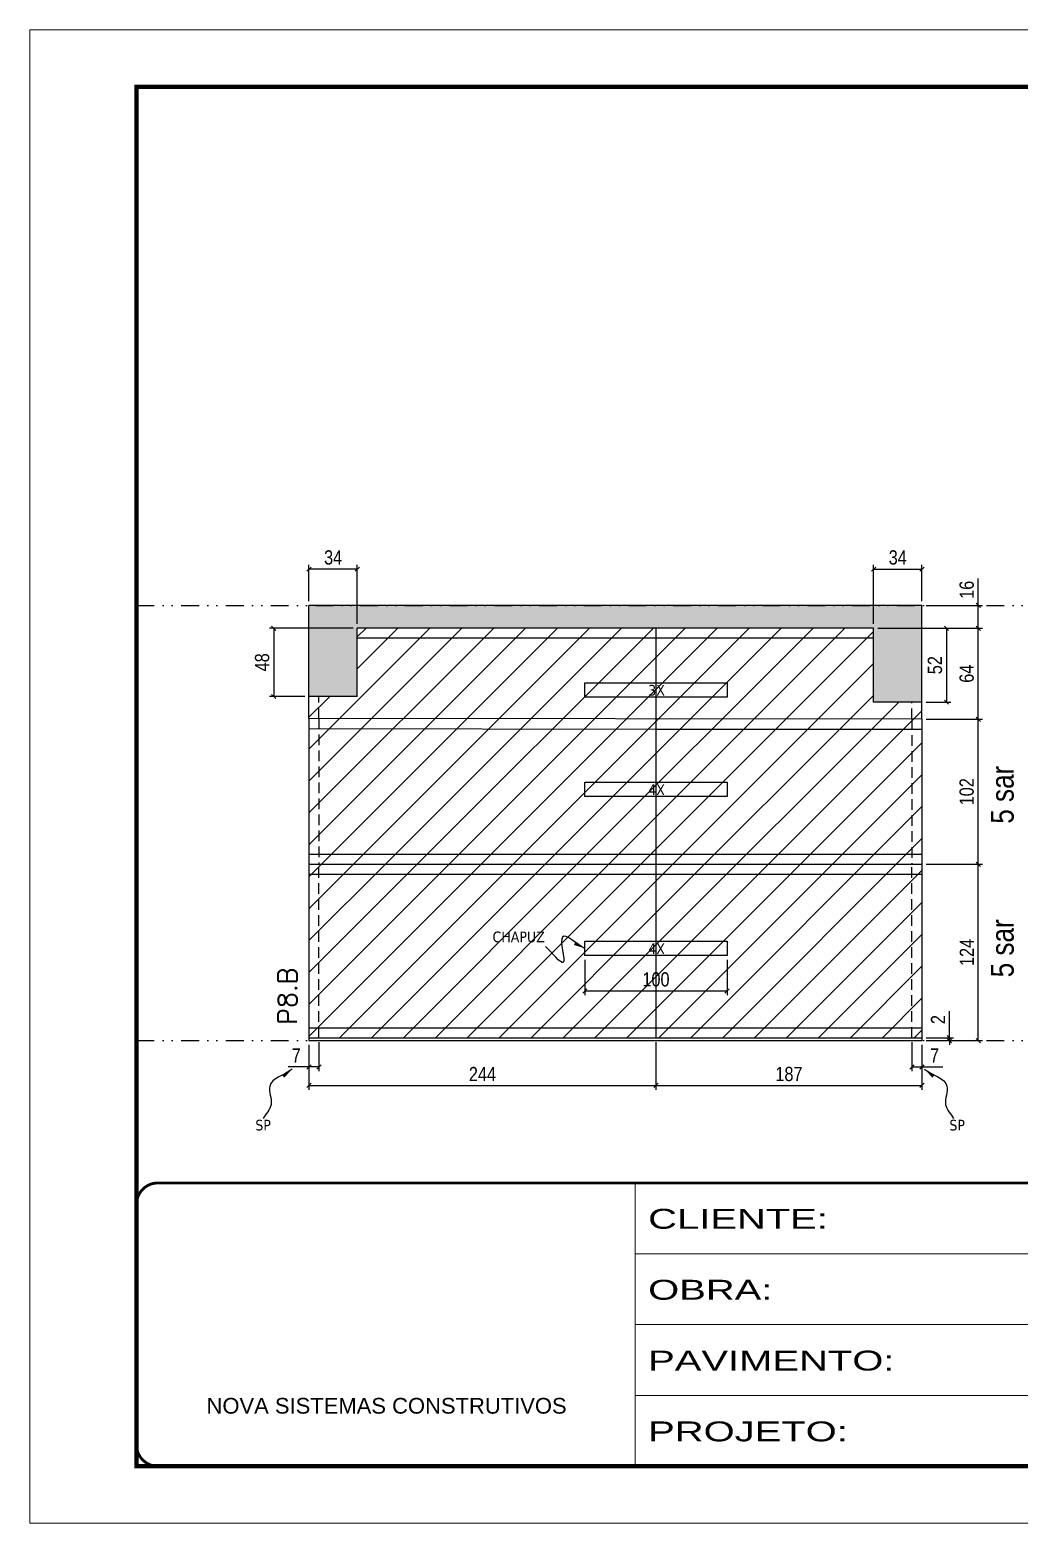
# Model space of a CAD drawing. Extents: x 14400 to 27878, y -21631 to 6985.
# Drawn here: x 16012 to 16708, y 1340 to 2390 of the extents above; entities that cross this region are included whole.
import ezdxf

# ---------------------------------------------------------------- set-up
doc = ezdxf.new("R2010")
doc.units = 0
for name, pattern in [('CONTINUO', [0]), ('DASHED', [0.75, 0.5, -0.25]), ('DIVIDE2', [0.625, 0.25, -0.125, 0, -0.125, 0, -0.125]), ('HIDDEN', [0.375, 0.25, -0.125])]:
    doc.linetypes.add(name, pattern=pattern)
for name, color, linetype in [('COTA', 241, 'Continuous'), ('NOMENCLATURA', 7, 'Continuous'), ('Nível', 160, 'Continuous'), ('Painéis', 200, 'Continuous'), ('SARR_2.2x10', 60, 'Continuous'), ('SARR_2.2x7', 40, 'Continuous'), ('Sarrafo de Pressão', 42, 'HIDDEN'), ('texto', 7, 'Continuous')]:
    doc.layers.add(name, color=color, linetype=linetype)
for name, color, linetype, lineweight in [('Folhas', 255, 'Continuous', 9), ('Hachura', 251, 'Continuous', 9), ('SARRAFO DE PRESSAO', 251, 'DASHED', 9), ('Texto Seção', 7, 'Continuous', 15)]:
    doc.layers.add(name, color=color, linetype=linetype, lineweight=lineweight)
doc.styles.add('ARIAL', font='arial.ttf')
doc.styles.add('ARIAL_NARROW', font='ARIALN.TTF', dxfattribs={"height": 0.2})
doc.styles.add('COTA TECNICA', font='techl___.ttf', dxfattribs={"height": 10})
doc.styles.add('COTA TECNICA-50', font='techl___.ttf', dxfattribs={"height": 10})
doc.styles.add('REGUA-120', font='ROMANS.shx', dxfattribs={"height": 15})
doc.styles.get("Standard").update_dxf_attribs({"font": 'arial.ttf'})
doc.styles.add('Tecnologia', font='')
doc.styles.get('Tecnologia').set_extended_font_data('Forgotten Futurist')
doc.dimstyles.new('COTA PAINEL-50', dxfattribs={"dimtxt": 10, "dimasz": 3, "dimexe": 3, "dimexo": 3, "dimgap": 3, "dimtad": 1, "dimdec": 1, "dimzin": 12, "dimdsep": 46, "dimtxsty": 'COTA TECNICA-50', "dimblk1": 'OBLIQUE', "dimblk2": 'OBLIQUE', "dimsah": 1, "dimcen": 0.9, "dimclrd": 4, "dimclre": 4, "dimclrt": 240, "dimadec": 1, "dimazin": 3, "dimtfac": 1, "dimtdec": 1, "dimtmove": 0, "dimatfit": 3, "dimfxl": 1, "dimtolj": 1, "dimtzin": 12, "dimarcsym": 0})
doc.dimstyles.new('PAINEL', dxfattribs={"dimtxt": 10, "dimasz": 3, "dimexe": 3, "dimexo": 3, "dimgap": 3, "dimtad": 1, "dimdec": 1, "dimzin": 12, "dimdsep": 46, "dimtxsty": 'COTA TECNICA', "dimblk1": 'OBLIQUE', "dimblk2": 'OBLIQUE', "dimsah": 1, "dimcen": 0.9, "dimclrd": 4, "dimclre": 4, "dimclrt": 240, "dimadec": 1, "dimazin": 3, "dimtfac": 1, "dimtdec": 1, "dimtmove": 0, "dimatfit": 3, "dimfxl": 1, "dimtolj": 1, "dimtzin": 12, "dimarcsym": 0})
doc.dimstyles.get("Standard").update_dxf_attribs({"dimtxt": 0.18, "dimasz": 0.18, "dimexe": 0.18, "dimexo": 0.0625, "dimgap": 0.09, "dimtad": 0, "dimtih": 1, "dimtoh": 1, "dimdec": 4, "dimzin": 0, "dimdsep": 46, "dimtxsty": 'Standard', "dimcen": 0.09, "dimadec": 0, "dimazin": 0, "dimtfac": 1, "dimtdec": 4, "dimtofl": 0, "dimtmove": 0, "dimatfit": 3, "dimfxl": 1, "dimtolj": 1, "dimtzin": 0, "dimarcsym": 0})

# ---------------------------------------------------------------- blocks, each defined once
blk = doc.blocks.new('9999999999')
at = {"color": 30, "linetype": 'CONTINUO'}
for p, q in [((98564.6, 34230.2), (98564.6, 34429.4)), ((98564.6, 34379.6), (99584, 34379.6)), ((98564.6, 34329.8), (99488, 34329.8)), ((98564.6, 34280), (99488, 34280))]:
    blk.add_line(p, q, dxfattribs=at)
at = {"color": 30, "linetype": 'CONTINUO', "const_width": 2}
blk.add_lwpolyline([(99584, 34230.2), (99584, 34414.4, 0.414214), (99569, 34429.4), (98229, 34429.4, 0.414214), (98214, 34414.4), (98214, 34245.2, 0.414214), (98229, 34230.2), (99584, 34230.2)], format="xyb", dxfattribs=at)
at = {"layer": 'Folhas'}
blk.add_lwpolyline([(98139, 34190.2), (99624, 34190.2), (99624, 35240.2), (98139, 35240.2)], close=True, dxfattribs=at)
at = {"layer": 'Folhas', "color": 30, "const_width": 3}
blk.add_lwpolyline([(98214, 34230.2), (99584, 34230.2), (99584, 35200.2), (98214, 35200.2)], close=True, dxfattribs=at)
at = {"color": 7, "linetype": 'Continuous', "ltscale": 5, "style": 'ARIAL'}
blk.add_text('NOVA SISTEMAS CONSTRUTIVOS', height=11.059, dxfattribs=at).set_placement((98263.2, 34267.2))
at = {"layer": 'Folhas', "color": 7, "style": 'Tecnologia', "width": 1.5}
for s, p in [('CLIENTE:', (98573.7, 34397.2)), ('OBRA:', (98573.7, 34347.3)), ('PAVIMENTO:', (98573.7, 34297.5)), ('PROJETO:', (98573.7, 34247.7))]:
    blk.add_text(s, height=14, dxfattribs=at).set_placement(p)
blk = doc.blocks.new('_Oblique')
at = {"color": 0, "linetype": 'ByBlock', "lineweight": -2}
blk.add_line((-0.5, -0.5), (0.5, 0.5), dxfattribs=at)
blk = doc.blocks.new('*D925')
at = {"layer": 'COTA', "color": 4, "lineweight": -2, "transparency": 16777216}
for p, q in [((16208.2, 1676.7), (16208.2, 1658.2)), ((16215.2, 1678.7), (16215.2, 1658.2)), ((16208.2, 1661.2), (16193.5, 1661.2)), ((16215.2, 1661.2), (16208.2, 1661.2))]:
    blk.add_line(p, q, dxfattribs=at)
at = {"layer": 'Defpoints', "color": 0, "transparency": 16777216}
for p in [(16215.2, 1681.7), (16208.2, 1679.7), (16208.2, 1661.2)]:
    blk.add_point(p, dxfattribs=at)
at = {"layer": 'COTA', "color": 4, "lineweight": -2, "transparency": 16777216, "xscale": 3, "yscale": 3, "zscale": 3, "rotation": 180}
blk.add_blockref('_Oblique', (16208.2, 1661.2), dxfattribs=at)
at = {"layer": 'COTA', "color": 4, "lineweight": -2, "transparency": 16777216, "xscale": 3, "yscale": 3, "zscale": 3}
blk.add_blockref('_Oblique', (16215.2, 1661.2), dxfattribs=at)
at = {"layer": 'COTA', "color": 240, "transparency": 16777216, "insert": (16199.3, 1669.3), "char_height": 10, "attachment_point": 5, "style": 'COTA TECNICA-50'}
blk.add_mtext('\\A1;7', dxfattribs=at)
blk = doc.blocks.new('*D926')
at = {"layer": 'COTA', "color": 4, "lineweight": -2, "transparency": 16777216}
for p, q in [((16632.2, 1678.7), (16632.2, 1658.2)), ((16639.2, 1676.7), (16639.2, 1658.2)), ((16632.2, 1661.2), (16639.2, 1661.2)), ((16639.2, 1661.2), (16653.9, 1661.2))]:
    blk.add_line(p, q, dxfattribs=at)
at = {"layer": 'Defpoints', "color": 0, "transparency": 16777216}
for p in [(16632.2, 1681.7), (16639.2, 1679.7), (16639.2, 1661.2)]:
    blk.add_point(p, dxfattribs=at)
at = {"layer": 'COTA', "color": 4, "lineweight": -2, "transparency": 16777216, "xscale": 3, "yscale": 3, "zscale": 3, "rotation": 180}
blk.add_blockref('_Oblique', (16632.2, 1661.2), dxfattribs=at)
at = {"layer": 'COTA', "color": 4, "lineweight": -2, "transparency": 16777216, "xscale": 3, "yscale": 3, "zscale": 3}
blk.add_blockref('_Oblique', (16639.2, 1661.2), dxfattribs=at)
at = {"layer": 'COTA', "color": 240, "transparency": 16777216, "insert": (16648.1, 1669.3), "char_height": 10, "attachment_point": 5, "style": 'COTA TECNICA-50'}
blk.add_mtext('\\A1;7', dxfattribs=at)
blk = doc.blocks.new('*D927')
at = {"layer": 'COTA', "color": 4, "lineweight": -2, "transparency": 16777216}
for p, q in [((16642.2, 1905.7), (16681.8, 1905.7)), ((16678.8, 1803.7), (16678.8, 1905.7)), ((16642.2, 1803.7), (16681.8, 1803.7))]:
    blk.add_line(p, q, dxfattribs=at)
at = {"layer": 'Defpoints', "color": 0, "transparency": 16777216}
for p in [(16639.2, 1905.7), (16678.8, 1905.7), (16639.2, 1803.7)]:
    blk.add_point(p, dxfattribs=at)
at = {"layer": 'COTA', "color": 4, "lineweight": -2, "transparency": 16777216, "xscale": 3, "yscale": 3, "zscale": 3}
for p, rotation in [((16678.8, 1905.7), 90), ((16678.8, 1803.7), 270)]:
    blk.add_blockref('_Oblique', p, dxfattribs=dict(at, rotation=rotation))
at = {"layer": 'COTA', "color": 240, "transparency": 16777216, "insert": (16670.7, 1854.7), "char_height": 10, "attachment_point": 5, "rotation": 90, "style": 'COTA TECNICA-50'}
blk.add_mtext('\\A1;102', dxfattribs=at)
blk = doc.blocks.new('*D928')
at = {"layer": 'COTA', "color": 4, "lineweight": -2, "transparency": 16777216}
for p, q in [((16658.5, 1681.7), (16658.5, 1700.5)), ((16642.2, 1681.7), (16661.5, 1681.7)), ((16658.5, 1679.7), (16658.5, 1681.7)), ((16642.2, 1679.7), (16661.5, 1679.7)), ((16658.5, 1679.7), (16658.5, 1676.7))]:
    blk.add_line(p, q, dxfattribs=at)
at = {"layer": 'Defpoints', "color": 0, "transparency": 16777216}
for p in [(16639.2, 1681.7), (16639.2, 1679.7), (16658.5, 1679.7)]:
    blk.add_point(p, dxfattribs=at)
at = {"layer": 'COTA', "color": 4, "lineweight": -2, "transparency": 16777216, "xscale": 3, "yscale": 3, "zscale": 3}
for p, rotation in [((16658.5, 1681.7), 270), ((16658.5, 1679.7), 90)]:
    blk.add_blockref('_Oblique', p, dxfattribs=dict(at, rotation=rotation))
at = {"layer": 'COTA', "color": 240, "transparency": 16777216, "insert": (16650.5, 1694.5), "char_height": 10, "attachment_point": 5, "rotation": 90, "style": 'COTA TECNICA-50'}
blk.add_mtext('\\A1;2', dxfattribs=at)
blk = doc.blocks.new('*D929')
at = {"layer": 'COTA', "color": 4, "lineweight": -2, "transparency": 16777216}
for p, q in [((16208.2, 1676.7), (16208.2, 1645.2)), ((16452.2, 1678.7), (16452.2, 1645.2)), ((16208.2, 1648.2), (16452.2, 1648.2))]:
    blk.add_line(p, q, dxfattribs=at)
at = {"layer": 'Defpoints', "color": 0, "transparency": 16777216}
for p in [(16452.2, 1681.7), (16208.2, 1679.7), (16452.2, 1648.2)]:
    blk.add_point(p, dxfattribs=at)
at = {"layer": 'COTA', "color": 4, "lineweight": -2, "transparency": 16777216, "xscale": 3, "yscale": 3, "zscale": 3, "rotation": 180}
blk.add_blockref('_Oblique', (16208.2, 1648.2), dxfattribs=at)
at = {"layer": 'COTA', "color": 4, "lineweight": -2, "transparency": 16777216, "xscale": 3, "yscale": 3, "zscale": 3}
blk.add_blockref('_Oblique', (16452.2, 1648.2), dxfattribs=at)
at = {"layer": 'COTA', "color": 240, "transparency": 16777216, "insert": (16330.2, 1656.2), "char_height": 10, "attachment_point": 5, "style": 'COTA TECNICA-50'}
blk.add_mtext('\\A1;244', dxfattribs=at)
blk = doc.blocks.new('*D930')
at = {"layer": 'COTA', "color": 4, "lineweight": -2, "transparency": 16777216}
for p, q in [((16452.2, 1678.7), (16452.2, 1645.2)), ((16639.2, 1676.7), (16639.2, 1645.2)), ((16452.2, 1648.2), (16639.2, 1648.2))]:
    blk.add_line(p, q, dxfattribs=at)
at = {"layer": 'Defpoints', "color": 0, "transparency": 16777216}
for p in [(16452.2, 1681.7), (16639.2, 1679.7), (16639.2, 1648.2)]:
    blk.add_point(p, dxfattribs=at)
at = {"layer": 'COTA', "color": 4, "lineweight": -2, "transparency": 16777216, "xscale": 3, "yscale": 3, "zscale": 3, "rotation": 180}
blk.add_blockref('_Oblique', (16452.2, 1648.2), dxfattribs=at)
at = {"layer": 'COTA', "color": 4, "lineweight": -2, "transparency": 16777216, "xscale": 3, "yscale": 3, "zscale": 3}
blk.add_blockref('_Oblique', (16639.2, 1648.2), dxfattribs=at)
at = {"layer": 'COTA', "color": 240, "transparency": 16777216, "insert": (16545.7, 1656.2), "char_height": 10, "attachment_point": 5, "style": 'COTA TECNICA-50'}
blk.add_mtext('\\A1;187', dxfattribs=at)
blk = doc.blocks.new('*D937')
at = {"layer": 'COTA', "color": 4, "linetype": 'ByBlock', "lineweight": -2, "transparency": 16777216}
for p, q in [((16402.2, 1736.6), (16402.2, 1711.6)), ((16502.2, 1736.6), (16502.2, 1711.6)), ((16502.2, 1714.6), (16402.2, 1714.6))]:
    blk.add_line(p, q, dxfattribs=at)
at = {"layer": 'Defpoints', "color": 0, "linetype": 'ByBlock', "transparency": 16777216}
for p in [(16402.2, 1739.6), (16502.2, 1739.6), (16402.2, 1714.6)]:
    blk.add_point(p, dxfattribs=at)
at = {"layer": 'COTA', "color": 4, "linetype": 'ByBlock', "lineweight": -2, "transparency": 16777216, "xscale": 3, "yscale": 3, "zscale": 3, "rotation": 180}
blk.add_blockref('_Oblique', (16402.2, 1714.6), dxfattribs=at)
at = {"layer": 'COTA', "color": 4, "linetype": 'ByBlock', "lineweight": -2, "transparency": 16777216, "xscale": 3, "yscale": 3, "zscale": 3}
blk.add_blockref('_Oblique', (16502.2, 1714.6), dxfattribs=at)
at = {"layer": 'COTA', "color": 240, "linetype": 'ByBlock', "transparency": 16777216, "insert": (16452.2, 1722.7), "char_height": 10, "attachment_point": 5, "style": 'COTA TECNICA'}
blk.add_mtext('\\A1;100', dxfattribs=at)
blk = doc.blocks.new('*D938')
at = {"layer": 'COTA', "color": 4, "lineweight": -2, "transparency": 16777216}
for p, q in [((16642.2, 1803.7), (16681.8, 1803.7)), ((16678.8, 1679.7), (16678.8, 1803.7)), ((16642.2, 1679.7), (16681.8, 1679.7))]:
    blk.add_line(p, q, dxfattribs=at)
at = {"layer": 'Defpoints', "color": 0, "transparency": 16777216}
for p in [(16639.2, 1803.7), (16678.8, 1803.7), (16639.2, 1679.7)]:
    blk.add_point(p, dxfattribs=at)
at = {"layer": 'COTA', "color": 4, "lineweight": -2, "transparency": 16777216, "xscale": 3, "yscale": 3, "zscale": 3}
for p, rotation in [((16678.8, 1803.7), 90), ((16678.8, 1679.7), 270)]:
    blk.add_blockref('_Oblique', p, dxfattribs=dict(at, rotation=rotation))
at = {"layer": 'COTA', "color": 240, "transparency": 16777216, "insert": (16670.8, 1741.7), "char_height": 10, "attachment_point": 5, "rotation": 90, "style": 'COTA TECNICA'}
blk.add_mtext('\\A1;124', dxfattribs=at)
blk = doc.blocks.new('*D942')
at = {"layer": 'COTA', "color": 4, "lineweight": -2, "transparency": 16777216}
for p, q in [((16608.2, 1969.7), (16659.5, 1969.7)), ((16656.5, 1969.7), (16656.5, 1917.7)), ((16642.2, 1917.7), (16659.5, 1917.7))]:
    blk.add_line(p, q, dxfattribs=at)
at = {"layer": 'Defpoints', "color": 0, "transparency": 16777216}
for p in [(16605.2, 1969.7), (16639.2, 1917.7), (16656.5, 1917.7)]:
    blk.add_point(p, dxfattribs=at)
at = {"layer": 'COTA', "color": 4, "lineweight": -2, "transparency": 16777216, "xscale": 3, "yscale": 3, "zscale": 3}
for p, rotation in [((16656.5, 1969.7), 90), ((16656.5, 1917.7), 270)]:
    blk.add_blockref('_Oblique', p, dxfattribs=dict(at, rotation=rotation))
at = {"layer": 'COTA', "color": 240, "transparency": 16777216, "insert": (16648.4, 1943.7), "char_height": 10, "attachment_point": 5, "rotation": 90, "style": 'COTA TECNICA'}
blk.add_mtext('\\A1;52', dxfattribs=at)
blk = doc.blocks.new('*D943')
at = {"layer": 'COTA', "color": 4, "lineweight": -2, "transparency": 16777216}
for p, q in [((16605.2, 1972.7), (16605.2, 2014.2)), ((16605.2, 2011.2), (16639.2, 2011.2)), ((16639.2, 1988.7), (16639.2, 2014.2))]:
    blk.add_line(p, q, dxfattribs=at)
at = {"layer": 'Defpoints', "color": 0, "transparency": 16777216}
for p in [(16639.2, 2011.2), (16639.2, 1985.7), (16605.2, 1969.7)]:
    blk.add_point(p, dxfattribs=at)
at = {"layer": 'COTA', "color": 4, "lineweight": -2, "transparency": 16777216, "xscale": 3, "yscale": 3, "zscale": 3, "rotation": 180}
blk.add_blockref('_Oblique', (16605.2, 2011.2), dxfattribs=at)
at = {"layer": 'COTA', "color": 4, "lineweight": -2, "transparency": 16777216, "xscale": 3, "yscale": 3, "zscale": 3}
blk.add_blockref('_Oblique', (16639.2, 2011.2), dxfattribs=at)
at = {"layer": 'COTA', "color": 240, "transparency": 16777216, "insert": (16622.2, 2019.4), "char_height": 10, "attachment_point": 5, "style": 'COTA TECNICA'}
blk.add_mtext('\\A1;34', dxfattribs=at)
blk = doc.blocks.new('*D944')
at = {"layer": 'COTA', "color": 4, "lineweight": -2, "transparency": 16777216}
for p, q in [((16239.2, 1969.7), (16180.4, 1969.7)), ((16183.4, 1969.7), (16183.4, 1921.7)), ((16205.2, 1921.7), (16180.4, 1921.7))]:
    blk.add_line(p, q, dxfattribs=at)
at = {"layer": 'Defpoints', "color": 0, "transparency": 16777216}
for p in [(16242.2, 1969.7), (16183.4, 1921.7), (16208.2, 1921.7)]:
    blk.add_point(p, dxfattribs=at)
at = {"layer": 'COTA', "color": 4, "lineweight": -2, "transparency": 16777216, "xscale": 3, "yscale": 3, "zscale": 3}
for p, rotation in [((16183.4, 1969.7), 90), ((16183.4, 1921.7), 270)]:
    blk.add_blockref('_Oblique', p, dxfattribs=dict(at, rotation=rotation))
at = {"layer": 'COTA', "color": 240, "transparency": 16777216, "insert": (16175.3, 1945.7), "char_height": 10, "attachment_point": 5, "rotation": 90, "style": 'COTA TECNICA'}
blk.add_mtext('\\A1;48', dxfattribs=at)
blk = doc.blocks.new('*D952')
at = {"layer": 'COTA', "color": 4, "lineweight": -2, "transparency": 16777216}
for p, q in [((16208.2, 1988.7), (16208.2, 2014.2)), ((16242.2, 2011.2), (16208.2, 2011.2)), ((16242.2, 1972.7), (16242.2, 2014.2))]:
    blk.add_line(p, q, dxfattribs=at)
at = {"layer": 'Defpoints', "color": 0, "transparency": 16777216}
for p in [(16208.2, 2011.2), (16208.2, 1985.7), (16242.2, 1969.7)]:
    blk.add_point(p, dxfattribs=at)
at = {"layer": 'COTA', "color": 4, "lineweight": -2, "transparency": 16777216, "xscale": 3, "yscale": 3, "zscale": 3, "rotation": 180}
blk.add_blockref('_Oblique', (16208.2, 2011.2), dxfattribs=at)
at = {"layer": 'COTA', "color": 4, "lineweight": -2, "transparency": 16777216, "xscale": 3, "yscale": 3, "zscale": 3}
blk.add_blockref('_Oblique', (16242.2, 2011.2), dxfattribs=at)
at = {"layer": 'COTA', "color": 240, "transparency": 16777216, "insert": (16225.2, 2019.4), "char_height": 10, "attachment_point": 5, "style": 'COTA TECNICA'}
blk.add_mtext('\\A1;34', dxfattribs=at)
blk = doc.blocks.new('*D2205')
at = {"layer": 'COTA', "color": 4, "lineweight": -2, "transparency": 16777216}
for p, q in [((16608.2, 1969.7), (16681.8, 1969.7)), ((16678.8, 1905.7), (16678.8, 1969.7)), ((16642.2, 1905.7), (16681.8, 1905.7))]:
    blk.add_line(p, q, dxfattribs=at)
at = {"layer": 'Defpoints', "color": 0, "transparency": 16777216}
for p in [(16605.2, 1969.7), (16678.8, 1969.7), (16639.2, 1905.7)]:
    blk.add_point(p, dxfattribs=at)
at = {"layer": 'COTA', "color": 4, "lineweight": -2, "transparency": 16777216, "xscale": 3, "yscale": 3, "zscale": 3}
for p, rotation in [((16678.8, 1969.7), 90), ((16678.8, 1905.7), 270)]:
    blk.add_blockref('_Oblique', p, dxfattribs=dict(at, rotation=rotation))
at = {"layer": 'COTA', "color": 240, "transparency": 16777216, "insert": (16670.7, 1937.7), "char_height": 10, "attachment_point": 5, "rotation": 90, "style": 'COTA TECNICA'}
blk.add_mtext('\\A1;64', dxfattribs=at)
blk = doc.blocks.new('*D2206')
at = {"layer": 'COTA', "color": 4, "lineweight": -2, "transparency": 16777216}
for p, q in [((16678.8, 1985.7), (16678.8, 2004.7)), ((16642.2, 1985.7), (16681.8, 1985.7)), ((16678.8, 1969.7), (16678.8, 1985.7)), ((16608.2, 1969.7), (16681.8, 1969.7))]:
    blk.add_line(p, q, dxfattribs=at)
at = {"layer": 'Defpoints', "color": 0, "transparency": 16777216}
for p in [(16639.2, 1985.7), (16678.8, 1985.7), (16605.2, 1969.7)]:
    blk.add_point(p, dxfattribs=at)
at = {"layer": 'COTA', "color": 4, "lineweight": -2, "transparency": 16777216, "xscale": 3, "yscale": 3, "zscale": 3}
for p, rotation in [((16678.8, 1985.7), 90), ((16678.8, 1969.7), 270)]:
    blk.add_blockref('_Oblique', p, dxfattribs=dict(at, rotation=rotation))
at = {"layer": 'COTA', "color": 240, "transparency": 16777216, "insert": (16670.7, 1996.7), "char_height": 10, "attachment_point": 5, "rotation": 90, "style": 'COTA TECNICA'}
blk.add_mtext('\\A1;16', dxfattribs=at)

msp = doc.modelspace()

# ---------------------------------------------------------------- hatches: boundary and pattern name
at = {"layer": 'COTA'}
h = msp.add_hatch(dxfattribs=at)
h.set_pattern_fill('AR-CONC', color=256, scale=0.03)
h.set_pattern_definition([(50, (1154.3417, -18), (5.4655401, -0.4781726), [0.5715, -6.2865]), (355, (1154.3417, -18), (-1.0573026, 5.7317054), [0.4572, -5.0292175]), (100.451445, (1154.797, -18.04), (4.4082374, 5.2535326), [0.4857003, -5.3427073]), (46.1842, (1154.342, -16.476), (8.1323712, -1.2612698), [0.85725, -9.42975]), (96.63556, (1155.019, -16.581), (7.122124, 7.4227837), [0.7285507, -8.0140682]), (351.18415, (1154.342, -16.476), (7.122124, 7.4227837), [0.685799, -7.543792]), (21, (1155.1037, -16.857), (4.5484317, -3.067956), [0.5715, -6.2865]), (326, (1155.1037, -16.857), (1.8540609, 5.525639), [0.4572, -5.0292]), (71.451445, (1155.4827, -17.1127), (6.4024926, 2.457683), [0.4857003, -5.3426981]), (37.5, (1154.3417, -18), (0.0926581, 2.53665117), [0, -4.96824, 0, -5.1054, 0, -5.04825]), (7.5, (1154.3417, -18), (2.00458988, 3.00541724), [0, -2.91084, 0, -4.85394, 0, -1.92405]), (327.5, (1152.6424, -18), (4.06771786, -0.17186232), [0, -1.905, 0, -5.9436, 0, -7.8867]), (317.5, (1151.8804, -18), (4.44387544, 0.7627947), [0, -2.4765, 0, -3.94716, 0, -5.6007])])
h.paths.add_polyline_path([(16208.21, 1921.71), (16242.21, 1921.71), (16242.21, 1969.71), (16605.21, 1969.71), (16605.21, 1917.71), (16639.21, 1917.71), (16639.21, 1985.71), (16208.21, 1985.71)])
at = {"layer": 'Hachura'}
h = msp.add_hatch(dxfattribs=at)
h.set_pattern_fill('ANSI31', color=256, scale=5)
h.paths.add_polyline_path([(16639.21, 1803.71), (16452.21, 1803.71), (16452.21, 1681.71), (16639.21, 1681.71)])
h.paths.add_polyline_path([(16639.21, 1905.71), (16452.21, 1905.92), (16452.21, 1803.71), (16639.21, 1803.71)])
h.paths.add_polyline_path([(16452.21, 1905.92), (16208.21, 1906.2), (16208.21, 1803.71), (16452.21, 1803.71)])
h.paths.add_polyline_path([(16452.21, 1969.71), (16242.21, 1969.71), (16242.21, 1921.71), (16208.21, 1921.71), (16208.21, 1906.2), (16452.21, 1905.92)])
h.paths.add_polyline_path([(16605.21, 1969.71), (16452.21, 1969.71), (16452.21, 1905.92), (16639.21, 1905.71), (16639.21, 1917.71), (16605.21, 1917.71)])
h.paths.add_polyline_path([(16895.52, 1921.71), (16835.52, 1921.71), (16835.52, 1791.71), (16895.52, 1791.71)])
h.paths.add_polyline_path([(17190.45, 1921.71), (17130.45, 1921.71), (17130.45, 1811.71), (17190.45, 1811.71)])
h = msp.add_hatch(dxfattribs=at)
h.set_pattern_fill('ANSI31', color=256, scale=5)
h.paths.add_polyline_path([(16208.21, 1803.71), (16208.21, 1681.71), (16452.21, 1681.71), (16452.21, 1803.71)])

# ---------------------------------------------------------------- linework, layer by layer
at = {"layer": 'COTA'}
for p, q in [((16639.21, 1985.71), (16208.21, 1985.71)), ((16208.21, 1921.71), (16208.21, 1985.71)), ((16639.21, 1917.71), (16639.21, 1985.71)), ((16639.21, 1905.71), (16639.21, 1905.71))]:
    msp.add_line(p, q, dxfattribs=at)
at = {"layer": 'Nível', "color": 4, "linetype": 'DIVIDE2', "ltscale": 50}
for p, q in [((16086.97, 1985.71), (17456.97, 1985.71)), ((16086.97, 1679.71), (17456.97, 1679.71))]:
    msp.add_line(p, q, dxfattribs=at)
at = {"layer": 'Painéis'}
for p, q in [((16605.21, 1969.71), (16242.21, 1969.71)), ((16242.21, 1921.71), (16242.21, 1969.71)), ((16452.21, 1969.71), (16452.21, 1681.71)), ((16605.21, 1917.71), (16605.21, 1969.71)), ((16208.21, 1906.2), (16208.21, 1921.71)), ((16242.21, 1921.71), (16208.21, 1921.71)), ((16639.21, 1917.71), (16605.21, 1917.71)), ((16639.21, 1905.71), (16639.21, 1917.71)), ((16639.21, 1905.71), (16208.21, 1906.2)), ((16208.21, 1906.2), (16208.21, 1803.71)), ((16639.21, 1905.71), (16639.21, 1803.71)), ((16208.21, 1812.2), (16208.21, 1811.71)), ((16208.21, 1803.71), (16639.21, 1803.71)), ((16208.21, 1803.71), (16208.21, 1679.71)), ((16639.21, 1803.71), (16639.21, 1679.71)), ((16639.21, 1803.71), (16639.21, 1803.71)), ((16208.21, 1681.71), (16639.21, 1681.71)), ((16208.21, 1679.71), (16639.21, 1679.71))]:
    msp.add_line(p, q, dxfattribs=at)
at = {"layer": 'SARR_2.2x10'}
for points in [[(16402.21, 1931.3), (16502.21, 1931.3), (16502.21, 1921.3), (16402.21, 1921.3)], [(16402.21, 1861.4), (16502.21, 1861.4), (16502.21, 1851.4), (16402.21, 1851.4)], [(16402.21, 1749.55), (16502.21, 1749.55), (16502.21, 1739.55), (16402.21, 1739.55)]]:
    msp.add_lwpolyline(points, close=True, dxfattribs=at)
at = {"layer": 'SARR_2.2x7'}
for p, q in [((16452.21, 1962.71), (16242.21, 1962.71)), ((16605.21, 1962.71), (16452.21, 1962.71)), ((16208.21, 1899.2), (16452.21, 1898.71)), ((16452.21, 1898.71), (16639.21, 1898.71)), ((16208.21, 1810.71), (16452.21, 1810.71)), ((16452.21, 1810.71), (16639.21, 1810.71)), ((16208.21, 1796.71), (16452.21, 1796.71)), ((16452.21, 1796.71), (16639.21, 1796.71)), ((16208.21, 1688.71), (16452.21, 1688.71)), ((16452.21, 1688.71), (16639.21, 1688.71))]:
    msp.add_line(p, q, dxfattribs=at)
at = {"layer": 'Sarrafo de Pressão', "ltscale": 30}
for p, q in [((16215.21, 1906.2), (16215.21, 1921.71)), ((16632.21, 1905.71), (16632.21, 1917.71)), ((16215.21, 1906.2), (16215.21, 1803.71)), ((16632.21, 1905.71), (16632.21, 1803.71)), ((16215.21, 1681.71), (16215.21, 1803.71)), ((16632.21, 1681.71), (16632.21, 1803.71))]:
    msp.add_line(p, q, dxfattribs=at)

# ---------------------------------------------------------------- block references
at = {"layer": 'SARRAFO DE PRESSAO', "color": 6, "linetype": 'ByBlock'}
msp.add_blockref('9999999999', (-82127.01, -32849.78), dxfattribs=at)

# ---------------------------------------------------------------- texts
at = {"layer": 'NOMENCLATURA', "style": 'ARIAL_NARROW'}
for p in [(16703.72, 1832.23), (16703.72, 1724.23)]:
    msp.add_text('5 sar', height=16, rotation=90, dxfattribs=at).set_placement(p)
at = {"layer": 'texto', "color": 0, "char_height": 7.5, "attachment_point": 5}
for s, insert in [('{\\fTahoma|b0|i0|c0|p34;\\C4;3X}', (16452.6, 1926)), ('{\\fTahoma|b0|i0|c0|p34;\\C4;4X}', (16452.6, 1856.1)), ('{\\fTahoma|b0|i0|c0|p34;\\C4;CHAPUZ}', (16355.65, 1752.57)), ('{\\fTahoma|b0|i0|c0|p34;\\C4;4X}', (16452.6, 1744.26)), ('{\\fTahoma|b0|i0|c0|p34;\\C4;SP}', (16175.96, 1620.22)), ('{\\fTahoma|b0|i0|c0|p34;\\C4;SP}', (16663.98, 1620.22))]:
    msp.add_mtext(s, dxfattribs=dict(at, insert=insert))
at = {"layer": 'Texto Seção', "insert": (16199.59, 1690.96), "char_height": 13, "width": 285.3299, "attachment_point": 7, "rotation": 90, "style": 'REGUA-120'}
msp.add_mtext('P8.B', dxfattribs=at)

# ---------------------------------------------------------------- dimensions: what is measured, and where the dimension line sits
at = {"layer": 'COTA'}
for base, p1, p2, dimstyle, picture, middle in [((16208.21, 2011.22), (16242.21, 1969.71), (16208.21, 1985.71), 'PAINEL', '*D952', (16225.21, 2019.44)), ((16639.21, 2011.22), (16605.21, 1969.71), (16639.21, 1985.71), 'PAINEL', '*D943', (16622.21, 2019.44)), ((16452.21, 1648.15), (16208.21, 1679.71), (16452.21, 1681.71), 'COTA PAINEL-50', '*D929', (16330.21, 1656.23)), ((16639.21, 1648.15), (16452.21, 1681.71), (16639.21, 1679.71), 'COTA PAINEL-50', '*D930', (16545.71, 1656.25)), ((16639.21, 1661.2), (16632.21, 1681.71), (16639.21, 1679.71), 'COTA PAINEL-50', '*D926', (16648.07, 1669.27))]:
    dim = msp.add_linear_dim(base=base, p1=p1, p2=p2, dimstyle=dimstyle, dxfattribs=at)
    dim.commit()
    dim.dimension.update_dxf_attribs({"geometry": picture, "text_midpoint": middle})
for base, p1, p2, angle, dimstyle, picture, middle in [((16678.85, 1985.71), (16605.21, 1969.71), (16639.21, 1985.71), 90, 'PAINEL', '*D2206', (16670.74, 1996.72)), ((16183.4, 1921.71), (16242.21, 1969.71), (16208.21, 1921.71), 90, 'PAINEL', '*D944', (16175.31, 1945.71)), ((16656.54, 1917.71), (16605.21, 1969.71), (16639.21, 1917.71), 90, 'PAINEL', '*D942', (16648.43, 1943.71)), ((16678.85, 1969.71), (16639.21, 1905.71), (16605.21, 1969.71), 90, 'PAINEL', '*D2205', (16670.74, 1937.71)), ((16678.85, 1905.71), (16639.21, 1803.71), (16639.21, 1905.71), 90, 'COTA PAINEL-50', '*D927', (16670.74, 1854.71)), ((16678.85, 1803.71), (16639.21, 1679.71), (16639.21, 1803.71), 90, 'PAINEL', '*D938', (16670.77, 1741.71)), ((16208.21, 1661.2), (16215.21, 1681.71), (16208.21, 1679.71), 180, 'COTA PAINEL-50', '*D925', (16199.34, 1669.27))]:
    dim = msp.add_linear_dim(base=base, p1=p1, p2=p2, angle=angle, dimstyle=dimstyle, dxfattribs=at)
    dim.commit()
    dim.dimension.update_dxf_attribs({"geometry": picture, "text_midpoint": middle})
at = {"layer": 'COTA', "linetype": 'ByBlock'}
dim = msp.add_linear_dim(base=(16402.21, 1714.63), p1=(16502.21, 1739.55), p2=(16402.21, 1739.55), dimstyle='PAINEL', dxfattribs=at)
dim.commit()
dim.dimension.update_dxf_attribs({"geometry": '*D937', "text_midpoint": (16452.21, 1722.73)})
at = {"layer": 'COTA'}
dim = msp.add_linear_dim(base=(16658.46, 1679.71), p1=(16639.21, 1681.71), p2=(16639.21, 1679.71), angle=90, dimstyle='COTA PAINEL-50', dxfattribs=at)
dim.commit()
dim.dimension.update_dxf_attribs({"geometry": '*D928', "text_midpoint": (16658.46, 1694.46), "dimtype": 160})

# ---------------------------------------------------------------- leaders
at = {"layer": 'COTA', "path_type": 1}
for points in [[(16402.21, 1744.55), (16386.42, 1752.57), (16387.01, 1734.7), (16374.57, 1745.84)], [(16196.38, 1659.53), (16180.59, 1647.69), (16181.52, 1634.69), (16175.96, 1624.91)], [(16641.03, 1659.53), (16656.82, 1647.69), (16655.89, 1634.69), (16661.45, 1624.91)]]:
    msp.add_leader(points, dimstyle='Standard', override={"dimasz": 8}, dxfattribs=at)

doc.saveas('drawing.dxf')
